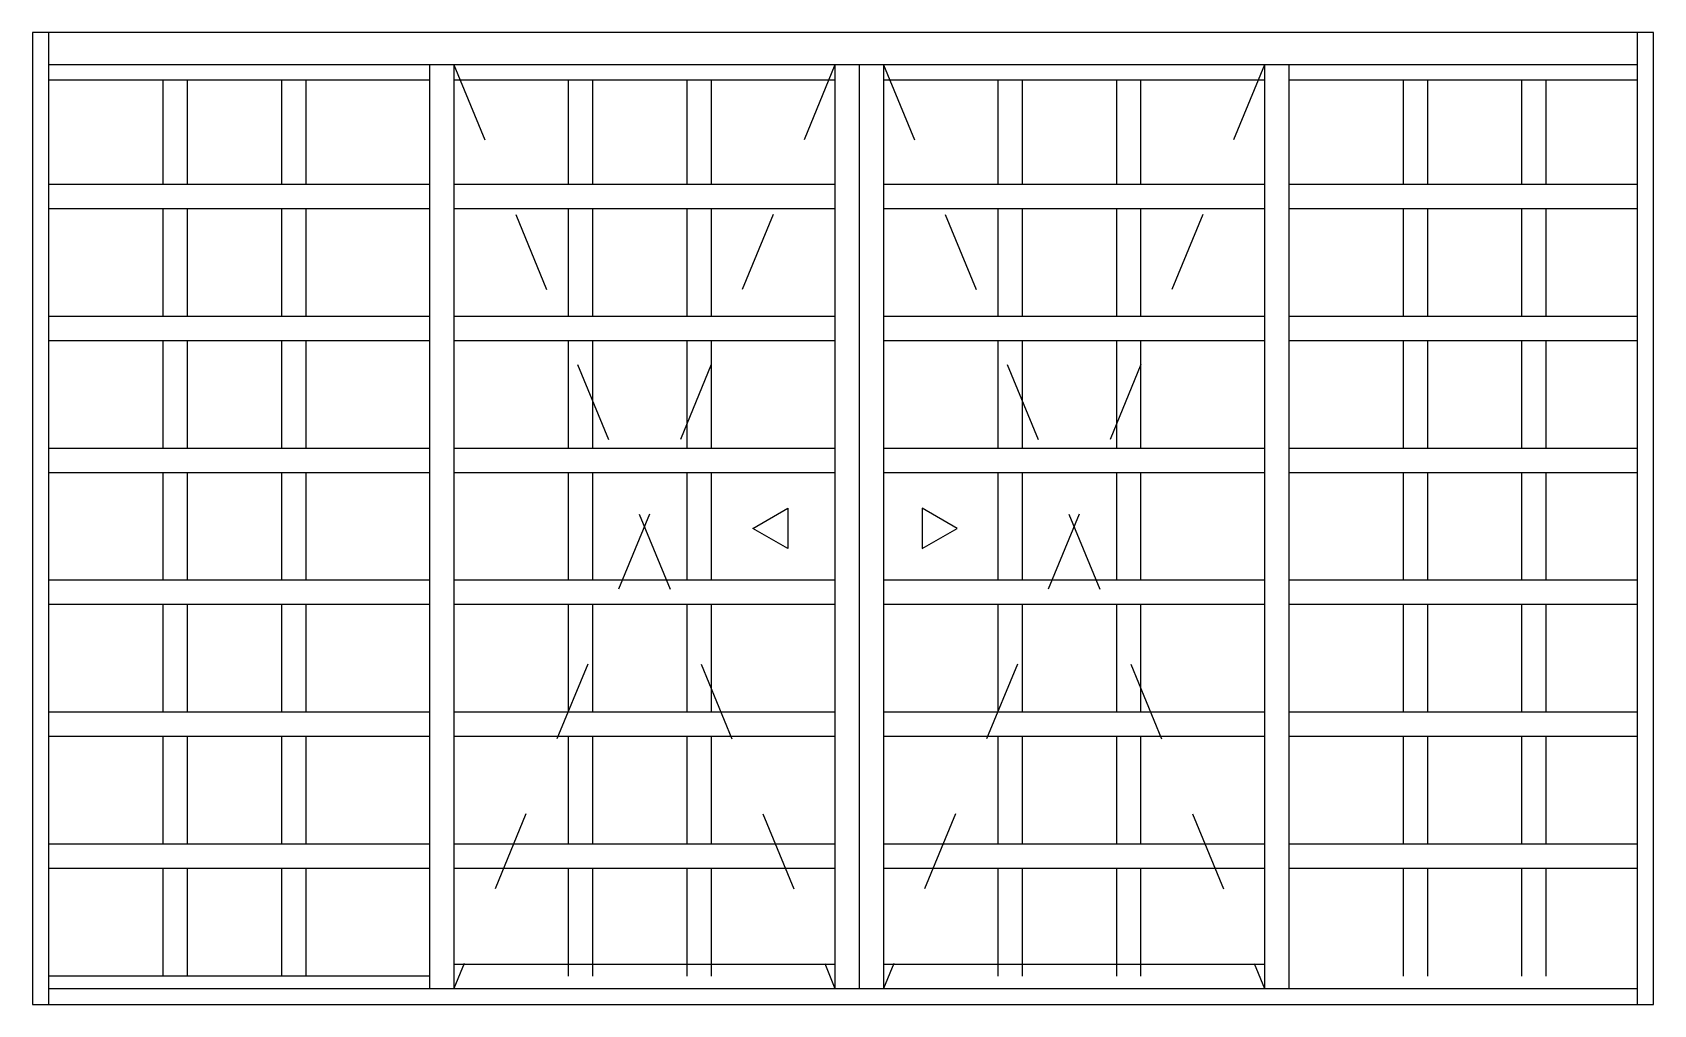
# Model space of a CAD drawing. Header units: millimetres. Extents: x 235.25 to 237.25, y 1295.58 to 1296.78.
import ezdxf

# ---------------------------------------------------------------- set-up
doc = ezdxf.new("R2010")
doc.units = ezdxf.units.MM
doc.header["$LTSCALE"] = 0.5
doc.linetypes.add('HIDDEN2', pattern=[0.1875, 0.125, -0.0625])
doc.layers.add('Gravia_Janelas', color=1, linetype='Continuous')
doc.layers.add('Gravia_Janelas_hidden2', color=1, linetype='HIDDEN2')

msp = doc.modelspace()

# ---------------------------------------------------------------- linework, layer by layer
at = {"layer": 'Gravia_Janelas', "color": 2}
for p, q in [((235.2529, 1296.7802), (235.2529, 1295.5802)), ((237.2529, 1296.7802), (235.2529, 1296.7802)), ((237.2529, 1295.5802), (237.2529, 1296.7802)), ((235.2529, 1295.5802), (237.2529, 1295.5802))]:
    msp.add_line(p, q, dxfattribs=at)
at = {"layer": 'Gravia_Janelas'}
for p, q in [((235.2729, 1296.7802), (235.2729, 1295.5802)), ((237.2329, 1295.5802), (237.2329, 1296.7802)), ((237.2329, 1296.7402), (235.2729, 1296.7402)), ((237.2329, 1296.7402), (235.2729, 1296.7402)), ((235.7429, 1296.7402), (235.7429, 1295.6002)), ((235.7729, 1296.7402), (235.7729, 1295.6002)), ((236.2429, 1296.7402), (236.2429, 1295.6002)), ((236.2729, 1296.7402), (236.2729, 1295.6002)), ((236.3029, 1296.7402), (236.3029, 1295.6002)), ((236.7729, 1296.7402), (236.7729, 1295.6002)), ((236.8029, 1296.7402), (236.8029, 1295.6002)), ((235.7429, 1296.7213), (235.2729, 1296.7213)), ((235.4138, 1296.7213), (235.4138, 1296.5924)), ((235.4438, 1296.7213), (235.4438, 1296.5924)), ((235.5601, 1296.7213), (235.5601, 1296.5924)), ((235.5901, 1296.7213), (235.5901, 1296.5924)), ((236.2429, 1296.7213), (235.7729, 1296.7213)), ((235.9138, 1296.7213), (235.9138, 1296.5924)), ((235.9438, 1296.7213), (235.9438, 1296.5924)), ((236.0601, 1296.7213), (236.0601, 1296.5924)), ((236.0901, 1296.7213), (236.0901, 1296.5924)), ((236.7729, 1296.7213), (236.3029, 1296.7213)), ((236.4438, 1296.7213), (236.4438, 1296.5924)), ((236.4738, 1296.7213), (236.4738, 1296.5924)), ((236.5901, 1296.7213), (236.5901, 1296.5924)), ((236.6201, 1296.7213), (236.6201, 1296.5924)), ((237.2329, 1296.7213), (236.8029, 1296.7213)), ((236.9438, 1296.7213), (236.9438, 1296.5924)), ((236.9738, 1296.7213), (236.9738, 1296.5924)), ((237.0901, 1296.7213), (237.0901, 1296.5924)), ((237.1201, 1296.7213), (237.1201, 1296.5924)), ((235.7429, 1296.5924), (235.2729, 1296.5924)), ((236.2429, 1296.5924), (235.7729, 1296.5924)), ((236.7729, 1296.5924), (236.3029, 1296.5924)), ((237.2329, 1296.5924), (236.8029, 1296.5924)), ((235.7429, 1296.5624), (235.2729, 1296.5624)), ((235.4138, 1296.5624), (235.4138, 1296.4296)), ((235.4438, 1296.5624), (235.4438, 1296.4296)), ((235.5601, 1296.5624), (235.5601, 1296.4296)), ((235.5901, 1296.5624), (235.5901, 1296.4296)), ((236.2429, 1296.5624), (235.7729, 1296.5624)), ((235.9138, 1296.5624), (235.9138, 1296.4296)), ((235.9438, 1296.5624), (235.9438, 1296.4296)), ((236.0601, 1296.5624), (236.0601, 1296.4296)), ((236.0901, 1296.5624), (236.0901, 1296.4296)), ((236.7729, 1296.5624), (236.3029, 1296.5624)), ((236.4438, 1296.5624), (236.4438, 1296.4296)), ((236.4738, 1296.5624), (236.4738, 1296.4296)), ((236.5901, 1296.5624), (236.5901, 1296.4296)), ((236.6201, 1296.5624), (236.6201, 1296.4296)), ((237.2329, 1296.5624), (236.8029, 1296.5624)), ((236.9438, 1296.5624), (236.9438, 1296.4296)), ((236.9738, 1296.5624), (236.9738, 1296.4296)), ((237.0901, 1296.5624), (237.0901, 1296.4296)), ((237.1201, 1296.5624), (237.1201, 1296.4296)), ((235.7429, 1296.4296), (235.2729, 1296.4296)), ((236.2429, 1296.4296), (235.7729, 1296.4296)), ((236.7729, 1296.4296), (236.3029, 1296.4296)), ((237.2329, 1296.4296), (236.8029, 1296.4296)), ((235.7429, 1296.3996), (235.2729, 1296.3996)), ((235.4138, 1296.3996), (235.4138, 1296.2668)), ((235.4438, 1296.3996), (235.4438, 1296.2668)), ((235.5601, 1296.3996), (235.5601, 1296.2668)), ((235.5901, 1296.3996), (235.5901, 1296.2668)), ((236.2429, 1296.3996), (235.7729, 1296.3996)), ((235.9138, 1296.3996), (235.9138, 1296.2668)), ((235.9438, 1296.3996), (235.9438, 1296.2668)), ((236.0601, 1296.3996), (236.0601, 1296.2668)), ((236.0901, 1296.3996), (236.0901, 1296.2668)), ((236.7729, 1296.3996), (236.3029, 1296.3996)), ((236.4438, 1296.3996), (236.4438, 1296.2668)), ((236.4738, 1296.3996), (236.4738, 1296.2668)), ((236.5901, 1296.3996), (236.5901, 1296.2668)), ((236.6201, 1296.3996), (236.6201, 1296.2668)), ((237.2329, 1296.3996), (236.8029, 1296.3996)), ((236.9438, 1296.3996), (236.9438, 1296.2668)), ((236.9738, 1296.3996), (236.9738, 1296.2668)), ((237.0901, 1296.3996), (237.0901, 1296.2668)), ((237.1201, 1296.3996), (237.1201, 1296.2668)), ((235.7429, 1296.2668), (235.2729, 1296.2668)), ((236.2429, 1296.2668), (235.7729, 1296.2668)), ((236.7729, 1296.2668), (236.3029, 1296.2668)), ((237.2329, 1296.2668), (236.8029, 1296.2668)), ((235.7429, 1296.2368), (235.2729, 1296.2368)), ((235.4138, 1296.2368), (235.4138, 1296.104)), ((235.4438, 1296.2368), (235.4438, 1296.104)), ((235.5601, 1296.2368), (235.5601, 1296.104)), ((235.5901, 1296.2368), (235.5901, 1296.104)), ((236.2429, 1296.2368), (235.7729, 1296.2368)), ((235.9138, 1296.2368), (235.9138, 1296.104)), ((235.9438, 1296.2368), (235.9438, 1296.104)), ((236.0601, 1296.2368), (236.0601, 1296.104)), ((236.0901, 1296.2368), (236.0901, 1296.104)), ((236.7729, 1296.2368), (236.3029, 1296.2368)), ((236.4438, 1296.2368), (236.4438, 1296.104)), ((236.4738, 1296.2368), (236.4738, 1296.104)), ((236.5901, 1296.2368), (236.5901, 1296.104)), ((236.6201, 1296.2368), (236.6201, 1296.104)), ((237.2329, 1296.2368), (236.8029, 1296.2368)), ((236.9438, 1296.2368), (236.9438, 1296.104)), ((236.9738, 1296.2368), (236.9738, 1296.104)), ((237.0901, 1296.2368), (237.0901, 1296.104)), ((237.1201, 1296.2368), (237.1201, 1296.104)), ((235.7429, 1296.104), (235.2729, 1296.104)), ((236.2429, 1296.104), (235.7729, 1296.104)), ((236.7729, 1296.104), (236.3029, 1296.104)), ((237.2329, 1296.104), (236.8029, 1296.104)), ((235.7429, 1296.074), (235.2729, 1296.074)), ((235.4138, 1296.074), (235.4138, 1295.9412)), ((235.4438, 1296.074), (235.4438, 1295.9412)), ((235.5601, 1296.074), (235.5601, 1295.9412)), ((235.5901, 1296.074), (235.5901, 1295.9412)), ((236.2429, 1296.074), (235.7729, 1296.074)), ((235.9138, 1296.074), (235.9138, 1295.9412)), ((235.9438, 1296.074), (235.9438, 1295.9412)), ((236.0601, 1296.074), (236.0601, 1295.9412)), ((236.0901, 1296.074), (236.0901, 1295.9412)), ((236.7729, 1296.074), (236.3029, 1296.074)), ((236.4438, 1296.074), (236.4438, 1295.9412)), ((236.4738, 1296.074), (236.4738, 1295.9412)), ((236.5901, 1296.074), (236.5901, 1295.9412)), ((236.6201, 1296.074), (236.6201, 1295.9412)), ((237.2329, 1296.074), (236.8029, 1296.074)), ((236.9438, 1296.074), (236.9438, 1295.9412)), ((236.9738, 1296.074), (236.9738, 1295.9412)), ((237.0901, 1296.074), (237.0901, 1295.9412)), ((237.1201, 1296.074), (237.1201, 1295.9412)), ((235.7429, 1295.9412), (235.2729, 1295.9412)), ((236.2429, 1295.9412), (235.7729, 1295.9412)), ((236.7729, 1295.9412), (236.3029, 1295.9412)), ((237.2329, 1295.9412), (236.8029, 1295.9412)), ((235.7429, 1295.9112), (235.2729, 1295.9112)), ((235.4138, 1295.9112), (235.4138, 1295.7784)), ((235.4438, 1295.9112), (235.4438, 1295.7784)), ((235.5601, 1295.9112), (235.5601, 1295.7784)), ((235.5901, 1295.9112), (235.5901, 1295.7784)), ((236.2429, 1295.9112), (235.7729, 1295.9112)), ((235.9138, 1295.9112), (235.9138, 1295.7784)), ((235.9438, 1295.9112), (235.9438, 1295.7784)), ((236.0601, 1295.9112), (236.0601, 1295.7784)), ((236.0901, 1295.9112), (236.0901, 1295.7784)), ((236.7729, 1295.9112), (236.3029, 1295.9112)), ((236.4438, 1295.9112), (236.4438, 1295.7784)), ((236.4738, 1295.9112), (236.4738, 1295.7784)), ((236.5901, 1295.9112), (236.5901, 1295.7784)), ((236.6201, 1295.9112), (236.6201, 1295.7784)), ((237.2329, 1295.9112), (236.8029, 1295.9112)), ((236.9438, 1295.9112), (236.9438, 1295.7784)), ((236.9738, 1295.9112), (236.9738, 1295.7784)), ((237.0901, 1295.9112), (237.0901, 1295.7784)), ((237.1201, 1295.9112), (237.1201, 1295.7784)), ((235.7429, 1295.7784), (235.2729, 1295.7784)), ((236.2429, 1295.7784), (235.7729, 1295.7784)), ((236.7729, 1295.7784), (236.3029, 1295.7784)), ((237.2329, 1295.7784), (236.8029, 1295.7784)), ((235.7429, 1295.7484), (235.2729, 1295.7484)), ((235.4138, 1295.7484), (235.4138, 1295.6152)), ((235.4438, 1295.7484), (235.4438, 1295.6152)), ((235.5601, 1295.7484), (235.5601, 1295.6152)), ((235.5901, 1295.7484), (235.5901, 1295.6152)), ((236.2429, 1295.7484), (235.7729, 1295.7484)), ((235.9138, 1295.7484), (235.9138, 1295.6152)), ((235.9438, 1295.7484), (235.9438, 1295.6152)), ((236.0601, 1295.7484), (236.0601, 1295.6152)), ((236.0901, 1295.7484), (236.0901, 1295.6152)), ((236.7729, 1295.7484), (236.3029, 1295.7484)), ((236.4438, 1295.7484), (236.4438, 1295.6152)), ((236.4738, 1295.7484), (236.4738, 1295.6152)), ((236.5901, 1295.7484), (236.5901, 1295.6152)), ((236.6201, 1295.7484), (236.6201, 1295.6152)), ((237.2329, 1295.7484), (236.8029, 1295.7484)), ((236.9438, 1295.7484), (236.9438, 1295.6152)), ((236.9738, 1295.7484), (236.9738, 1295.6152)), ((237.0901, 1295.7484), (237.0901, 1295.6152)), ((237.1201, 1295.7484), (237.1201, 1295.6152)), ((235.7729, 1295.6302), (236.2429, 1295.6302)), ((236.3029, 1295.6302), (236.7729, 1295.6302)), ((235.7429, 1295.6152), (235.2729, 1295.6152)), ((235.2729, 1295.6002), (237.2329, 1295.6002))]:
    msp.add_line(p, q, dxfattribs=at)
at = {"layer": 'Gravia_Janelas_hidden2'}
for p, q in [((235.7729, 1296.7402), (236.2429, 1295.6002)), ((236.2429, 1296.7402), (235.7729, 1295.6002)), ((236.3029, 1296.7402), (236.7729, 1295.6002)), ((236.7729, 1296.7402), (236.3029, 1295.6002))]:
    msp.add_line(p, q, dxfattribs=at)
for points in [[(236.185, 1296.1931), (236.185, 1296.1431), (236.1417, 1296.1681)], [(236.3504, 1296.1931), (236.3504, 1296.1431), (236.3937, 1296.1681)]]:
    msp.add_lwpolyline(points, close=True, dxfattribs=at)

doc.saveas('drawing.dxf')
